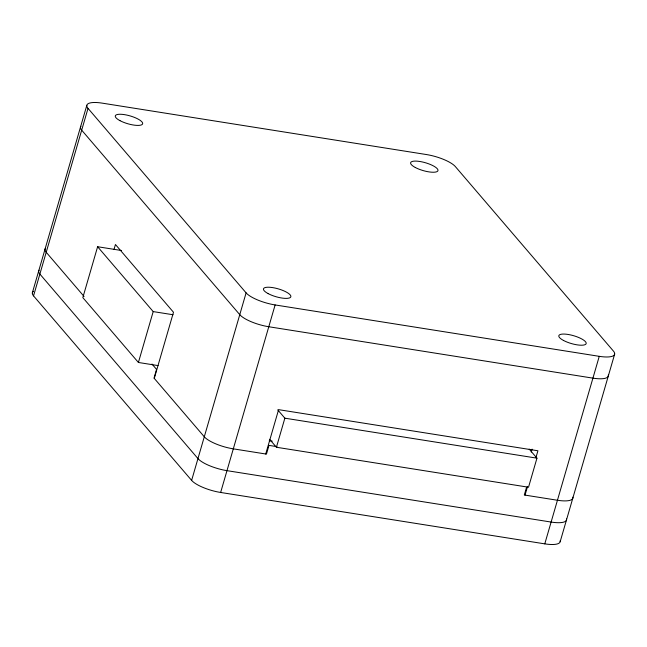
<?xml version="1.0" encoding="UTF-8"?>
<svg xmlns="http://www.w3.org/2000/svg" width="647" height="647" viewBox="0 0 647 647"><rect width="100%" height="100%" fill="white"/><g stroke="black" fill="none" stroke-linecap="round" stroke-linejoin="round"><path stroke-width="0.97" d="M32.35 292.832L86.827 105.315M560.156 540.763A23.704 6.81 16.2 0 1 544.782 543.86L220.643 492.464A23.704 6.81 16.2 0 1 191.625 480.389L33.539 295.881L88.024 108.364A23.704 6.81 16.2 0 1 102.218 103.14L426.357 154.536A23.704 6.81 16.2 0 1 455.375 166.611L613.461 351.119A23.704 6.81 16.2 0 1 599.259 356.335L275.121 304.939A23.704 6.81 16.2 0 1 246.103 292.865L88.024 108.364M121.474 250.51L97.616 246.733L82.832 297.612L138.409 362.474L158.054 365.587M114.05 249.305L115.441 244.509L173.493 312.258L154.277 378.398M138.409 362.474L153.193 311.595L97.616 246.733M191.625 480.389L246.103 292.865M220.643 492.464L275.121 304.939M265.723 453.992L278.606 409.656L537.916 450.773L535.959 457.518M529.181 449.075L536.961 458.165L528.518 487.231L276.415 447.255L284.858 418.18L277.717 409.85M531.26 452.043L532.101 449.155M526.569 487.248L524.313 494.995L557.447 500.252A23.704 6.81 16.2 0 0 572.83 497.147M525.032 495.109L527.556 486.439M544.782 543.86L599.259 356.335M560.173 541.685L614.65 354.168M153.193 311.595L173.081 314.749M284.858 418.18L536.961 458.165M269.265 440.696L272.25 441.165M276.948 446.648L268.982 445.387L266.443 454.105L233.316 448.848A23.704 6.81 16.2 0 1 204.29 436.774L154.026 378.107L156.566 369.388L151.98 364.043M269.621 439.329L276.415 447.255M84.07 296.463L46.212 252.273A23.704 6.81 16.2 0 1 45.403 248.408M608.309 375.042A23.704 6.81 16.2 0 1 592.927 378.139L268.788 326.743A23.704 6.81 16.2 0 1 239.77 314.668L81.684 130.168A23.704 6.81 16.2 0 1 80.875 126.302M33.539 295.881A23.704 6.81 16.2 0 1 33.498 291.328M39.063 270.211A23.704 6.81 16.2 0 0 39.879 274.077L197.958 458.577A23.704 6.81 16.2 0 0 226.976 470.66L551.115 522.056A23.704 6.81 16.2 0 0 566.497 518.959M415.293 167.484A14.226 4.084 16.2 0 0 437.752 171.043A14.226 4.084 16.2 0 0 419.854 161.483A14.226 4.084 16.2 0 0 415.293 167.484M563.497 340.451A14.226 4.084 16.2 0 0 585.956 344.018A14.226 4.084 16.2 0 0 568.058 334.45A14.226 4.084 16.2 0 0 563.497 340.451M268.173 293.625A14.226 4.084 16.2 0 0 290.632 297.183A14.226 4.084 16.2 0 0 272.735 287.616A14.226 4.084 16.2 0 0 268.173 293.625M119.97 120.649A14.226 4.084 16.2 0 0 142.429 124.216A14.226 4.084 16.2 0 0 124.531 114.648A14.226 4.084 16.2 0 0 119.97 120.649"/></g></svg>
